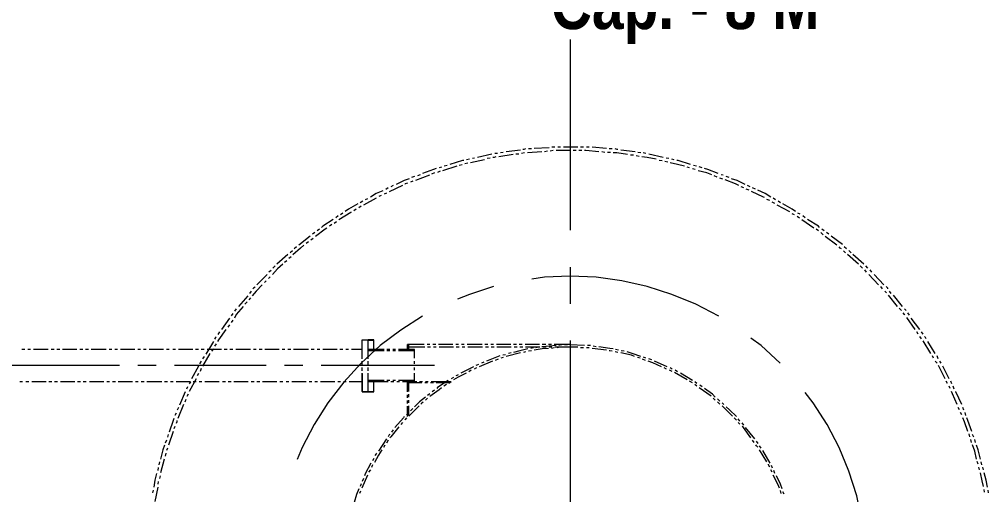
# Model space of a CAD drawing. Header units: millimetres. Extents: x 29 to 95071, y 20 to 67221.
# Drawn here: x 62762 to 71146, y 46859 to 50968 of the extents above; entities that cross this region are included whole.
import ezdxf

# ---------------------------------------------------------------- set-up
doc = ezdxf.new("R2010")
doc.units = ezdxf.units.MM

msp = doc.modelspace()

# ---------------------------------------------------------------- linework, layer by layer
at = {"color": 7, "lineweight": 0}
for points in [[(67527.3, 50794.6), (67527.3, 49144.1)], [(66848.2, 49803.3), (66724.3, 49773.5)], [(66897.8, 49808.2), (66873, 49808.2)], [(66947.4, 49818.1), (66922.6, 49813.2)], [(67096.1, 49838), (66972.2, 49823.1)], [(67081.2, 49803.3), (67056.4, 49803.3)], [(67130.8, 49813.2), (67106, 49808.2)], [(67140.7, 49847.9), (67125.8, 49842.9), (67115.9, 49842.9)], [(67279.5, 49823.1), (67155.6, 49813.2)], [(67190.3, 49847.9), (67165.5, 49847.9)], [(67343.9, 49857.8), (67215, 49852.8)], [(67329, 49828.1), (67304.3, 49823.1)], [(67378.6, 49833), (67353.8, 49828.1)], [(67393.5, 49862.7), (67368.7, 49862.7)], [(67527.3, 49833), (67403.4, 49833)], [(67443, 49862.7), (67418.3, 49862.7)], [(67591.7, 49862.7), (67467.8, 49862.7)], [(67576.9, 49833), (67552.1, 49833)], [(67626.4, 49833), (67601.6, 49833)], [(67641.3, 49862.7), (67616.5, 49862.7)], [(67775.1, 49823.1), (67661.1, 49833), (67651.2, 49833)], [(67690.9, 49862.7), (67666.1, 49862.7)], [(67839.6, 49852.8), (67715.6, 49862.7)], [(67824.7, 49818.1), (67799.9, 49823.1)], [(67874.3, 49818.1), (67849.5, 49818.1)], [(67889.1, 49847.9), (67864.3, 49847.9)], [(68023, 49798.3), (67928.8, 49813.2), (67899, 49813.2)], [(67938.7, 49842.9), (67933.7, 49842.9), (67913.9, 49847.9)], [(68087.4, 49823.1), (67963.5, 49838)], [(68137, 49813.2), (68112.2, 49818.1)], [(68181.6, 49808.2), (68156.8, 49813.2)], [(68330.3, 49773.5), (68206.3, 49803.3)], [(66605.4, 49748.7), (66595.5, 49748.7), (66486.4, 49714.1)], [(66640.1, 49724), (66615.3, 49719)], [(66654.9, 49758.7), (66630.2, 49753.7)], [(66783.8, 49753.7), (66664.9, 49728.9)], [(66699.6, 49768.6), (66679.7, 49763.6)], [(66833.4, 49768.6), (66808.6, 49763.6)], [(66882.9, 49778.5), (66868.1, 49773.5), (66858.2, 49773.5)], [(67031.6, 49798.3), (66907.7, 49778.5)], [(68072.5, 49793.4), (68047.7, 49793.4)], [(68122.1, 49783.4), (68097.3, 49788.4)], [(68270.8, 49758.7), (68191.5, 49773.5), (68146.9, 49778.5)], [(68320.3, 49743.8), (68295.6, 49748.7)], [(68369.9, 49733.9), (68345.1, 49738.8)], [(68379.8, 49763.6), (68355, 49768.6)], [(68513.6, 49699.2), (68454.2, 49714.1), (68389.7, 49728.9)], [(68424.4, 49753.7), (68404.6, 49758.7)], [(68568.2, 49714.1), (68459.1, 49748.7), (68449.2, 49748.7)], [(66367.5, 49679.4), (66342.7, 49669.4), (66248.5, 49634.7)], [(66352.6, 49639.7), (66327.8, 49629.8)], [(66402.2, 49654.6), (66377.4, 49644.7)], [(66412.1, 49689.3), (66392.2, 49684.3)], [(66545.9, 49699.2), (66422, 49659.5)], [(66461.6, 49704.1), (66436.9, 49699.2)], [(66590.5, 49709.1), (66565.7, 49704.1)], [(68558.3, 49684.3), (68538.4, 49689.3)], [(68607.8, 49669.4), (68583, 49674.4)], [(68617.7, 49699.2), (68593, 49704.1)], [(68751.6, 49624.8), (68707, 49639.7), (68632.6, 49659.5)], [(68667.3, 49684.3), (68642.5, 49694.2)], [(68806.1, 49634.7), (68716.9, 49669.4), (68687.1, 49679.4)], [(66134.5, 49590.1), (66089.9, 49575.3), (66020.5, 49540.6)], [(66119.6, 49550.5), (66099.8, 49545.5), (66094.9, 49540.6)], [(66164.2, 49570.3), (66144.4, 49560.4)], [(66179.1, 49610), (66154.3, 49600.1)], [(66308, 49619.9), (66189, 49575.3)], [(66228.7, 49624.8), (66203.9, 49614.9)], [(68796.2, 49605), (68771.4, 49614.9)], [(68845.7, 49585.2), (68821, 49595.1)], [(68850.7, 49619.9), (68830.9, 49624.8)], [(68984.5, 49530.7), (68954.8, 49545.5), (68865.6, 49580.2)], [(68900.3, 49600.1), (68875.5, 49610)], [(69039, 49540.6), (68969.6, 49575.3), (68920.1, 49590.1)], [(65906.5, 49486.1), (65847, 49461.3), (65797.5, 49431.5)], [(65936.2, 49466.2), (65916.4, 49456.3)], [(65951.1, 49510.8), (65931.3, 49496)], [(66075, 49530.7), (65961, 49476.1)], [(65995.7, 49530.7), (65975.9, 49520.7)], [(69029.1, 49510.8), (69004.3, 49520.7)], [(69073.7, 49491), (69049, 49500.9)], [(69083.7, 49520.7), (69058.9, 49530.7)], [(69207.6, 49426.6), (69197.7, 49431.5), (69093.6, 49481.1)], [(69128.3, 49500.9), (69103.5, 49510.8)], [(69262.1, 49431.5), (69212.5, 49461.3), (69148.1, 49491)], [(65733, 49396.8), (65708.2, 49382)], [(65847, 49421.6), (65738, 49362.1)], [(65772.7, 49416.7), (65752.9, 49406.7)], [(65891.6, 49446.4), (65871.8, 49436.5)], [(69252.2, 49401.8), (69227.4, 49411.7)], [(69296.8, 49377), (69272, 49386.9)], [(69301.7, 49406.7), (69281.9, 49421.6)], [(69346.3, 49382), (69326.5, 49396.8)], [(65628.9, 49302.7), (65628.9, 49297.7), (65524.9, 49233.3)], [(65688.4, 49372.1), (65609.1, 49327.4), (65579.4, 49307.6)], [(65673.5, 49327.4), (65653.7, 49312.6)], [(65718.2, 49352.2), (65698.3, 49337.4)], [(69425.7, 49302.7), (69316.6, 49362.1)], [(69475.2, 49307.6), (69445.5, 49327.4), (69366.2, 49372.1)], [(65475.3, 49238.2), (65386.1, 49178.7), (65376.2, 49168.8)], [(65505, 49218.4), (65485.2, 49203.5)], [(65519.9, 49268), (65500.1, 49253.1)], [(65559.5, 49292.7), (65539.7, 49277.9)], [(69465.3, 49277.9), (69445.5, 49287.8)], [(69509.9, 49248.1), (69490.1, 49263)], [(69514.9, 49282.8), (69495, 49292.7)], [(69633.8, 49163.9), (69529.7, 49233.3)], [(69559.5, 49253.1), (69539.7, 49268)], [(69683.4, 49168.8), (69673.5, 49178.7), (69579.3, 49238.2)], [(65420.8, 49163.9), (65405.9, 49154), (65321.6, 49089.5)], [(65356.3, 49154), (65336.5, 49139.1)], [(65465.4, 49193.6), (65445.5, 49178.7)], [(69673.5, 49139.1), (69653.7, 49154)], [(69723, 49139.1), (69703.2, 49154)], [(65277, 49094.5), (65177.9, 49015.2)], [(65301.8, 49074.7), (65282, 49059.8)], [(65316.7, 49124.2), (65296.9, 49109.4)], [(69713.1, 49104.4), (69693.3, 49124.2)], [(69832.1, 49015.2), (69733, 49089.5)], [(69762.7, 49109.4), (69742.9, 49124.2)], [(69881.7, 49020.1), (69782.5, 49094.5)], [(65123.4, 48965.6), (65103.5, 48950.7)], [(65222.5, 49015.2), (65192.8, 48990.4), (65128.3, 48930.9)], [(65158.1, 49000.3), (65138.2, 48985.4)], [(65262.2, 49044.9), (65242.3, 49030.1)], [(69871.7, 48985.4), (69861.8, 48990.4), (69851.9, 49000.3)], [(69906.4, 48950.7), (69891.6, 48965.6)], [(69916.3, 48985.4), (69896.5, 49000.3)], [(69956, 48950.7), (69936.2, 48970.6)], [(65083.7, 48935.9), (64989.5, 48851.6)], [(65073.8, 48881.4), (65054, 48866.5)], [(65113.5, 48916), (65093.6, 48901.2)], [(70020.4, 48851.6), (69926.3, 48935.9)], [(70065, 48851.6), (69970.9, 48935.9)], [(64940, 48797.1), (64920.2, 48782.2)], [(65039.1, 48851.6), (64994.5, 48812), (64949.9, 48762.4)], [(64974.7, 48836.7), (64954.9, 48816.9)], [(67527.3, 48826.8), (67527.3, 48509.6)], [(70055.1, 48816.9), (70035.3, 48836.7)], [(70089.8, 48782.2), (70075, 48802)], [(70099.7, 48816.9), (70084.9, 48836.7)], [(70134.4, 48782.2), (70119.6, 48802)], [(64905.3, 48762.4), (64816.1, 48673.2)], [(64930.1, 48742.6), (64915.2, 48727.7)], [(68811, 48400.6), (68612.8, 48504.7), (68404.6, 48588.9), (68191.5, 48658.3), (67973.4, 48707.9), (67750.3, 48737.6), (67527.3, 48747.5), (67304.3, 48737.6), (67195.2, 48722.7)], [(70193.9, 48673.2), (70109.7, 48762.4)], [(70238.5, 48673.2), (70154.3, 48762.4)], [(64860.7, 48673.2), (64811.1, 48618.7), (64776.4, 48579)], [(64801.2, 48653.4), (64786.3, 48643.4), (64781.4, 48638.5)], [(64895.4, 48707.9), (64880.5, 48693)], [(66863.1, 48658.3), (66654.9, 48588.9), (66550.9, 48549.3)], [(70228.6, 48638.5), (70213.7, 48658.3)], [(70273.2, 48638.5), (70273.2, 48643.4), (70258.4, 48658.3)], [(64736.8, 48579), (64657.5, 48484.8)], [(64761.5, 48559.2), (64746.7, 48544.3)], [(64766.5, 48618.7), (64751.6, 48598.8)], [(70263.3, 48603.8), (70248.4, 48618.7)], [(70357.5, 48484.8), (70278.2, 48584)], [(70303, 48598.8), (70288.1, 48618.7)], [(70402.1, 48484.8), (70322.8, 48584)], [(64697.1, 48484.8), (64637.6, 48415.4), (64622.8, 48385.7)], [(64637.6, 48465), (64622.8, 48445.2)], [(64731.8, 48524.5), (64712, 48504.7)], [(70392.2, 48450.1), (70372.4, 48470)], [(70431.8, 48450.1), (70417, 48465)], [(64578.2, 48385.7), (64508.8, 48286.6)], [(64607.9, 48425.4), (64593, 48405.5)], [(66248.5, 48400.6), (66060.2, 48281.6), (65881.7, 48147.8), (65718.2, 47994.1), (65569.5, 47830.6), (65430.7, 47652.1), (65311.7, 47463.8), (65207.6, 47265.5), (65163, 47161.4)], [(70421.9, 48410.5), (70417, 48415.4), (70407, 48430.3)], [(70511.1, 48286.6), (70436.8, 48390.7)], [(70461.6, 48410.5), (70446.7, 48430.3)], [(70550.8, 48286.6), (70476.4, 48385.7)], [(64578.2, 48326.2), (64563.3, 48306.4)], [(64607.9, 48365.9), (64593, 48346)], [(64464.2, 48222.1), (64459.2, 48217.2), (64449.3, 48202.3)], [(64548.4, 48286.6), (64484, 48197.4), (64474.1, 48182.5)], [(64493.9, 48266.7), (64479, 48242)], [(69341.4, 47994.1), (69177.8, 48147.8), (69088.6, 48212.2)], [(70535.9, 48246.9), (70526, 48266.7)], [(70565.7, 48207.3), (70550.8, 48227.1)], [(70580.5, 48246.9), (70565.7, 48266.7)], [(70605.3, 48207.3), (70600.4, 48217.2), (70590.4, 48227.1)], [(64439.4, 48182.5), (64374.9, 48073.4)], [(64464.2, 48162.7), (64449.3, 48142.8)], [(65728.1, 48197.4), (65777.6, 48197.4)], [(65728.1, 48038.7), (65728.1, 48197.4)], [(65728.1, 48033.8), (65728.1, 48192.4)], [(65777.6, 48033.8), (65777.6, 48197.4)], [(65777.6, 48038.7), (65777.6, 48197.4)], [(65827.2, 48113.1), (65827.2, 48197.4), (65777.6, 48197.4)], [(65827.2, 48108.1), (65827.2, 48192.4), (65777.6, 48192.4)], [(65777.6, 48033.8), (65777.6, 48192.4)], [(66263.4, 48157.7), (66119.6, 48157.7)], [(66119.6, 48113.1), (66119.6, 48157.7)], [(66129.6, 48113.1), (66129.6, 48157.7)], [(66268.3, 48132.9), (66129.6, 48132.9)], [(66312.9, 48157.7), (66288.2, 48157.7)], [(66317.9, 48132.9), (66293.1, 48132.9)], [(66362.5, 48157.7), (66337.7, 48157.7)], [(66367.5, 48132.9), (66342.7, 48132.9)], [(66511.2, 48157.7), (66387.3, 48157.7)], [(66516.2, 48132.9), (66392.2, 48132.9)], [(66560.8, 48157.7), (66536, 48157.7)], [(66565.7, 48132.9), (66540.9, 48132.9)], [(66610.3, 48157.7), (66585.6, 48157.7)], [(66615.3, 48132.9), (66590.5, 48132.9)], [(66764, 48157.7), (66635.1, 48157.7)], [(66768.9, 48132.9), (66640.1, 48132.9)], [(66813.6, 48157.7), (66788.8, 48157.7)], [(66818.5, 48132.9), (66793.7, 48132.9)], [(66863.1, 48157.7), (66838.3, 48157.7)], [(66868.1, 48132.9), (66843.3, 48132.9)], [(67011.8, 48157.7), (66887.9, 48157.7)], [(67016.8, 48132.9), (66892.9, 48132.9)], [(67061.4, 48157.7), (67036.6, 48157.7)], [(67066.3, 48132.9), (67041.6, 48132.9)], [(67110.9, 48157.7), (67086.2, 48157.7)], [(67115.9, 48132.9), (67091.1, 48132.9)], [(67259.6, 48157.7), (67135.7, 48157.7)], [(67264.6, 48132.9), (67140.7, 48132.9)], [(67210.1, 48128), (67185.3, 48123)], [(67254.7, 48132.9), (67229.9, 48128)], [(67403.4, 48147.8), (67284.4, 48137.9), (67279.5, 48137.9)], [(67314.2, 48157.7), (67284.4, 48157.7)], [(67319.1, 48132.9), (67289.4, 48132.9)], [(67363.7, 48157.7), (67338.9, 48157.7)], [(67368.7, 48132.9), (67343.9, 48132.9)], [(67388.5, 48128), (67363.7, 48123)], [(67527.3, 48157.7), (67388.5, 48157.7)], [(67527.3, 48132.9), (67393.5, 48132.9)], [(67438.1, 48132.9), (67413.3, 48128)], [(67452.9, 48152.7), (67428.2, 48147.8)], [(67591.7, 48132.9), (67482.7, 48132.9), (67467.8, 48132.9)], [(67502.5, 48152.7), (67477.7, 48152.7)], [(67527.3, 48192.4), (67527.3, 46601.3)], [(67651.2, 48147.8), (67527.3, 48152.7)], [(67641.3, 48128), (67616.5, 48128)], [(67690.9, 48128), (67676, 48128), (67666.1, 48128)], [(67700.8, 48147.8), (67676, 48147.8)], [(67750.3, 48137.9), (67725.6, 48142.8)], [(67899, 48118), (67869.3, 48123), (67775.1, 48137.9)], [(70645, 48078.4), (70580.5, 48187.4)], [(70684.6, 48078.4), (70620.2, 48182.5)], [(62808.7, 48113.1), (62783.9, 48113.1)], [(62858.2, 48113.1), (62833.4, 48113.1)], [(63011.9, 48113.1), (62883, 48113.1)], [(63061.5, 48113.1), (63036.7, 48113.1)], [(63111, 48113.1), (63086.2, 48113.1)], [(63259.7, 48113.1), (63135.8, 48113.1)], [(63309.3, 48113.1), (63284.5, 48113.1)], [(63358.8, 48113.1), (63334.1, 48113.1)], [(63512.5, 48113.1), (63383.6, 48113.1)], [(63562.1, 48113.1), (63537.3, 48113.1)], [(63611.6, 48113.1), (63586.8, 48113.1)], [(63760.3, 48113.1), (63636.4, 48113.1)], [(63809.9, 48113.1), (63785.1, 48113.1)], [(63859.5, 48113.1), (63834.7, 48113.1)], [(64008.2, 48113.1), (63884.2, 48113.1)], [(64057.7, 48113.1), (64032.9, 48113.1)], [(64112.2, 48113.1), (64087.5, 48113.1)], [(64260.9, 48113.1), (64137, 48113.1)], [(64310.5, 48113.1), (64285.7, 48113.1)], [(64360.1, 48113.1), (64335.3, 48113.1)], [(64409.6, 48078.4), (64345.2, 47969.3)], [(64360.1, 48053.6), (64345.2, 48033.8)], [(64508.8, 48113.1), (64384.8, 48113.1)], [(64439.4, 48118), (64424.5, 48098.2)], [(64558.3, 48113.1), (64533.5, 48113.1)], [(64607.9, 48113.1), (64583.1, 48113.1)], [(64761.5, 48113.1), (64632.7, 48113.1)], [(64811.1, 48113.1), (64786.3, 48113.1)], [(64860.7, 48113.1), (64835.9, 48113.1)], [(65009.4, 48113.1), (64885.5, 48113.1)], [(65058.9, 48113.1), (65034.2, 48113.1)], [(65108.5, 48113.1), (65083.7, 48113.1)], [(65262.2, 48113.1), (65133.3, 48113.1)], [(65311.7, 48113.1), (65286.9, 48113.1)], [(65361.3, 48113.1), (65336.5, 48113.1)], [(65510, 48113.1), (65386.1, 48113.1)], [(65559.5, 48113.1), (65534.8, 48113.1)], [(65609.1, 48113.1), (65584.3, 48113.1)], [(65728.1, 48113.1), (65633.9, 48113.1)], [(65916.4, 48113.1), (65777.6, 48113.1)], [(65916.4, 48103.2), (65777.6, 48103.2)], [(65966, 48113.1), (65941.2, 48113.1)], [(65966, 48103.2), (65941.2, 48103.2)], [(66015.6, 48113.1), (65990.8, 48113.1)], [(66015.6, 48103.2), (65990.8, 48103.2)], [(66179.1, 48113.1), (66040.3, 48113.1)], [(66179.1, 48103.2), (66040.3, 48103.2)], [(66179.1, 48038.7), (66179.1, 48113.1)], [(66917.6, 48058.6), (66902.8, 48053.6), (66803.6, 48014)], [(66947.4, 48043.7), (66927.6, 48038.7)], [(66967.2, 48068.5), (66942.4, 48063.5)], [(67096.1, 48083.4), (66972.2, 48053.6)], [(67016.8, 48083.4), (66992, 48078.4)], [(67160.5, 48118), (67091.1, 48103.2), (67036.6, 48088.3)], [(67140.7, 48093.3), (67120.9, 48088.3)], [(67190.3, 48103.2), (67165.5, 48098.2)], [(67338.9, 48123), (67284.4, 48118), (67215, 48108.1)], [(67839.6, 48108.1), (67715.6, 48123)], [(67889.1, 48098.2), (67869.3, 48103.2), (67864.3, 48103.2)], [(67938.7, 48088.3), (67913.9, 48093.3)], [(67943.6, 48108.1), (67918.9, 48113.1)], [(68082.4, 48053.6), (68057.6, 48063.5), (67963.5, 48083.4)], [(67993.2, 48098.2), (67968.4, 48103.2)], [(68137, 48053.6), (68062.6, 48078.4), (68018, 48093.3)], [(68132, 48038.7), (68107.2, 48043.7)], [(68181.6, 48038.7), (68161.7, 48048.7)], [(70669.7, 48038.7), (70659.8, 48058.6)], [(70709.4, 48033.8), (70699.5, 48058.6)], [(63626.5, 47974.3), (62645.1, 47974.3)], [(63943.7, 47974.3), (63785.1, 47974.3)], [(64895.4, 47974.3), (64102.3, 47974.3)], [(64310.5, 47969.3), (64251, 47860.3)], [(64335.3, 48014), (64320.4, 47989.2)], [(65212.6, 47974.3), (65054, 47974.3)], [(66352.6, 47974.3), (65371.2, 47974.3)], [(65728.1, 47989.2), (65728.1, 48014)], [(65728.1, 47984.2), (65728.1, 48009)], [(65728.1, 47934.7), (65728.1, 47959.4)], [(65777.6, 47989.2), (65777.6, 48014)], [(65777.6, 47984.2), (65777.6, 48009)], [(65777.6, 47984.2), (65777.6, 48009)], [(65777.6, 47934.7), (65777.6, 47959.4)], [(65777.6, 47934.7), (65777.6, 47959.4)], [(66179.1, 47989.2), (66179.1, 48014)], [(66179.1, 47934.7), (66179.1, 47959.4)], [(66689.6, 47964.4), (66580.6, 47909.9)], [(66734.2, 47984.2), (66719.4, 47979.3), (66709.5, 47974.3)], [(66853.2, 48014), (66739.2, 47964.4)], [(66778.9, 48004), (66759, 47994.1)], [(66902.8, 48028.8), (66878, 48018.9)], [(68176.6, 48018.9), (68151.8, 48028.8)], [(68315.4, 47964.4), (68241, 47999.1), (68201.4, 48014)], [(68231.1, 48023.9), (68206.3, 48033.8)], [(68365, 47964.4), (68255.9, 48014)], [(70699.5, 47994.1), (70684.6, 48014)], [(70768.9, 47860.3), (70714.4, 47969.3), (70709.4, 47974.3)], [(70734.2, 47994.1), (70724.3, 48014)], [(70803.6, 47860.3), (70749, 47969.3)], [(64310.5, 47904.9), (64300.6, 47885.1)], [(64335.3, 47949.5), (64325.4, 47924.7)], [(65728.1, 47929.7), (65728.1, 47954.5)], [(65728.1, 47751.3), (65728.1, 47909.9)], [(65728.1, 47904.9), (65728.1, 47746.3), (65777.6, 47746.3), (65777.6, 47830.6)], [(65777.6, 47929.7), (65777.6, 47954.5)], [(65777.6, 47746.3), (65777.6, 47909.9)], [(65777.6, 47751.3), (65777.6, 47909.9)], [(65777.6, 47746.3), (65777.6, 47904.9)], [(66179.1, 47835.5), (66179.1, 47909.9)], [(66625.2, 47909.9), (66555.8, 47875.2), (66516.2, 47850.4)], [(66555.8, 47895), (66545.9, 47890), (66536, 47885.1)], [(66669.8, 47934.7), (66650, 47919.8)], [(66714.4, 47954.5), (66694.6, 47944.6)], [(68360, 47944.6), (68340.2, 47954.5)], [(68409.6, 47924.7), (68384.8, 47934.7)], [(68409.6, 47944.6), (68389.7, 47954.5)], [(68538.4, 47850.4), (68429.4, 47914.8)], [(68454.2, 47919.8), (68434.3, 47934.7)], [(68583, 47845.4), (68479, 47909.9)], [(62788.8, 47835.5), (62764.1, 47835.5)], [(62843.4, 47835.5), (62818.6, 47835.5)], [(62992.1, 47835.5), (62868.1, 47835.5)], [(63041.6, 47835.5), (63016.8, 47835.5)], [(63091.2, 47835.5), (63066.4, 47835.5)], [(63239.9, 47835.5), (63116, 47835.5)], [(63289.5, 47835.5), (63264.7, 47835.5)], [(63339, 47835.5), (63314.2, 47835.5)], [(63492.7, 47835.5), (63368.8, 47835.5)], [(63542.2, 47835.5), (63517.5, 47835.5)], [(63591.8, 47835.5), (63567, 47835.5)], [(63740.5, 47835.5), (63616.6, 47835.5)], [(63790.1, 47835.5), (63765.3, 47835.5)], [(63839.6, 47835.5), (63814.8, 47835.5)], [(63993.3, 47835.5), (63864.4, 47835.5)], [(64042.8, 47835.5), (64018.1, 47835.5)], [(64092.4, 47835.5), (64067.6, 47835.5)], [(64241.1, 47835.5), (64117.2, 47835.5)], [(64216.3, 47790.9), (64206.4, 47771.1)], [(64290.7, 47860.3), (64231.2, 47751.3)], [(64241.1, 47835.5), (64231.2, 47815.7)], [(64290.7, 47835.5), (64265.9, 47835.5)], [(64340.2, 47835.5), (64315.5, 47835.5)], [(64488.9, 47835.5), (64365, 47835.5)], [(64543.5, 47835.5), (64518.7, 47835.5)], [(64593, 47835.5), (64568.2, 47835.5)], [(64741.7, 47835.5), (64617.8, 47835.5)], [(64791.3, 47835.5), (64766.5, 47835.5)], [(64840.8, 47835.5), (64816.1, 47835.5)], [(64989.5, 47835.5), (64865.6, 47835.5)], [(65039.1, 47835.5), (65014.3, 47835.5)], [(65093.6, 47835.5), (65068.9, 47835.5)], [(65242.3, 47835.5), (65118.4, 47835.5)], [(65291.9, 47835.5), (65267.1, 47835.5)], [(65341.5, 47835.5), (65316.7, 47835.5)], [(65490.2, 47835.5), (65366.2, 47835.5)], [(65539.7, 47835.5), (65514.9, 47835.5)], [(65589.3, 47835.5), (65564.5, 47835.5)], [(65728.1, 47835.5), (65614.1, 47835.5)], [(65728.1, 47751.3), (65777.6, 47751.3), (65777.6, 47835.5)], [(65916.4, 47845.4), (65777.6, 47845.4)], [(65951.1, 47835.5), (65777.6, 47835.5)], [(65777.6, 47751.3), (65827.2, 47751.3), (65827.2, 47835.5)], [(65777.6, 47746.3), (65827.2, 47746.3), (65827.2, 47830.6)], [(65966, 47845.4), (65941.2, 47845.4)], [(66000.7, 47835.5), (65975.9, 47835.5)], [(66015.6, 47845.4), (65990.8, 47845.4)], [(66050.2, 47835.5), (66025.5, 47835.5)], [(66179.1, 47845.4), (66040.3, 47845.4)], [(66198.9, 47835.5), (66075, 47835.5)], [(66119.6, 47746.3), (66119.6, 47835.5)], [(66129.6, 47751.3), (66129.6, 47835.5)], [(66243.6, 47825.6), (66129.6, 47825.6)], [(66248.5, 47835.5), (66223.7, 47835.5)], [(66293.1, 47825.6), (66268.3, 47825.6)], [(66298.1, 47835.5), (66273.3, 47835.5)], [(66342.7, 47825.6), (66317.9, 47825.6)], [(66496.3, 47835.5), (66322.9, 47835.5)], [(66481.5, 47825.6), (66367.5, 47825.6)], [(66471.6, 47845.4), (66377.4, 47786), (66372.4, 47776)], [(66456.7, 47810.7), (66431.9, 47795.9)], [(66496.3, 47835.5), (66476.5, 47820.7)], [(66516.2, 47870.2), (66496.3, 47860.3)], [(68583, 47825.6), (68558.3, 47840.5)], [(68622.7, 47820.7), (68602.9, 47835.5)], [(68622.7, 47795.9), (68602.9, 47810.7)], [(68667.3, 47790.9), (68647.5, 47805.8)], [(70788.7, 47820.7), (70778.8, 47840.5)], [(70813.5, 47776), (70803.6, 47795.9)], [(70828.4, 47815.7), (70818.4, 47840.5)], [(70848.2, 47771.1), (70838.3, 47795.9)], [(64196.5, 47746.3), (64146.9, 47632.3)], [(64221.3, 47726.5), (64211.4, 47706.7)], [(66119.6, 47696.7), (66119.6, 47721.5)], [(66129.6, 47701.7), (66129.6, 47726.5)], [(66312.9, 47731.4), (66293.1, 47716.6)], [(66412.1, 47781), (66392.2, 47766.1), (66312.9, 47706.7)], [(66352.6, 47761.2), (66332.8, 47746.3)], [(68746.6, 47711.6), (68642.5, 47781)], [(68781.3, 47701.7), (68756.5, 47726.5), (68687.1, 47776)], [(70089.8, 46185), (70079.9, 46408), (70050.2, 46631.1), (70005.6, 46849.2), (69936.2, 47062.3), (69851.9, 47265.5), (69747.8, 47463.8), (69628.9, 47652.1), (69559.5, 47741.3)], [(70873, 47637.3), (70833.3, 47731.4), (70823.4, 47751.3)], [(70912.6, 47637.3), (70863, 47746.3), (70863, 47751.3)], [(64181.6, 47637.3), (64132.1, 47518.3)], [(64201.5, 47681.9), (64191.5, 47657.1)], [(66119.6, 47647.2), (66119.6, 47672)], [(66119.6, 47533.2), (66119.6, 47622.4)], [(66129.6, 47652.1), (66129.6, 47676.9)], [(66218.8, 47627.3), (66129.6, 47538.1)], [(66129.6, 47543.1), (66129.6, 47627.3)], [(66273.3, 47701.7), (66223.7, 47662), (66179.1, 47617.4)], [(66253.5, 47657.1), (66238.6, 47647.2), (66233.6, 47642.2)], [(66293.1, 47691.8), (66273.3, 47676.9)], [(68781.3, 47676.9), (68761.5, 47691.8)], [(68821, 47667), (68801.1, 47686.8)], [(68821, 47642.2), (68801.1, 47662)], [(68855.6, 47637.3), (68840.8, 47652.1)], [(68930, 47538.1), (68890.3, 47577.8), (68840.8, 47627.3)], [(64117.2, 47562.9), (64107.3, 47543.1)], [(64137, 47612.5), (64127.1, 47587.7)], [(66129.6, 47567.9), (66109.7, 47548)], [(66164.2, 47602.6), (66144.4, 47582.7)], [(68964.7, 47533.2), (68905.2, 47592.7), (68875.5, 47617.4)], [(70892.8, 47592.7), (70882.9, 47612.5)], [(70912.6, 47548), (70902.7, 47567.9)], [(70932.4, 47587.7), (70922.5, 47612.5)], [(70947.3, 47543.1), (70942.4, 47567.9)], [(64097.4, 47518.3), (64092.4, 47498.5), (64057.7, 47399.3)], [(64122.2, 47498.5), (64122.2, 47488.6), (64117.2, 47473.7)], [(66089.9, 47533.2), (66084.9, 47523.3), (66010.6, 47439)], [(66075, 47483.6), (66060.2, 47463.8)], [(66109.7, 47523.3), (66099.8, 47508.4), (66094.9, 47503.4)], [(68964.7, 47503.4), (68944.9, 47523.3)], [(68994.4, 47493.5), (68979.6, 47513.3)], [(68994.4, 47468.7), (68979.6, 47483.6)], [(69029.1, 47458.8), (69014.3, 47478.7)], [(70967.1, 47404.3), (70937.4, 47488.6), (70922.5, 47523.3)], [(71001.8, 47404.3), (70967.1, 47498.5), (70957.2, 47523.3)], [(64047.8, 47379.5), (64042.8, 47354.7)], [(64092.4, 47404.3), (64052.8, 47285.3)], [(64107.3, 47448.9), (64097.4, 47429.1)], [(65966, 47379.5), (65961, 47374.6), (65951.1, 47359.7)], [(66045.3, 47444), (65975.9, 47359.7), (65966, 47349.8)], [(65995.7, 47419.2), (65980.9, 47399.3)], [(69088.6, 47349.8), (69024.2, 47439), (69014.3, 47448.9)], [(69123.3, 47339.9), (69044, 47439)], [(70982, 47359.7), (70977, 47384.5)], [(71016.7, 47354.7), (71006.8, 47379.5)], [(64032.9, 47330), (64023, 47305.2)], [(65936.2, 47339.9), (65866.9, 47235.8)], [(65951.1, 47330), (65936.2, 47305.2)], [(69118.3, 47310.1), (69103.5, 47330)], [(69148.1, 47270.5), (69138.2, 47280.4), (69133.2, 47290.3)], [(69153, 47300.2), (69138.2, 47320)], [(70996.9, 47310.1), (70991.9, 47334.9)], [(71041.5, 47166.4), (71026.6, 47235.8), (71006.8, 47290.3)], [(71031.6, 47310.1), (71026.6, 47334.9)], [(64018.1, 47285.3), (64003.2, 47245.7), (63983.4, 47166.4)], [(64028, 47216), (64023, 47191.2)], [(64042.8, 47260.6), (64032.9, 47240.7)], [(65896.6, 47245.7), (65866.9, 47201.1), (65832.2, 47136.7)], [(65852, 47216), (65847, 47211), (65837.1, 47196.1)], [(65921.4, 47285.3), (65911.5, 47265.5)], [(69177.8, 47260.6), (69163, 47280.4)], [(69227.4, 47141.6), (69163, 47245.7)], [(69257.1, 47131.7), (69192.7, 47240.7)], [(71076.2, 47166.4), (71056.4, 47245.7), (71041.5, 47285.3)], [(63973.5, 47141.6), (63968.5, 47116.8)], [(64013.1, 47166.4), (63983.4, 47047.4)], [(65802.4, 47131.7), (65752.9, 47037.5), (65747.9, 47022.7)], [(65827.2, 47171.3), (65817.3, 47151.5)], [(69252.2, 47097), (69242.3, 47116.8), (69242.3, 47121.8)], [(71056.4, 47121.8), (71046.4, 47146.6)], [(71086.1, 47116.8), (71081.1, 47141.6)], [(63948.7, 47042.5), (63933.8, 46983), (63923.9, 46923.5)], [(63963.5, 47092), (63958.6, 47067.3)], [(65797.5, 47072.2), (65782.6, 47052.4)], [(65817.3, 47116.8), (65807.4, 47092)], [(69272, 47052.4), (69262.1, 47072.2)], [(69277, 47087.1), (69267, 47111.9)], [(69296.8, 47042.5), (69286.9, 47067.3)], [(71066.3, 47072.2), (71061.3, 47097)], [(71101, 46928.5), (71091.1, 46978), (71076.2, 47047.4)], [(71101, 47072.2), (71096, 47097)], [(71135.7, 46923.5), (71125.7, 46983), (71105.9, 47047.4)], [(63963.5, 46973.1), (63958.6, 46948.3)], [(63978.4, 47022.7), (63973.5, 46997.9)], [(65718.2, 46953.3), (65708.2, 46928.5)], [(65772.7, 47027.6), (65723.1, 46913.6)], [(65738, 46997.9), (65728.1, 46973.1)], [(69336.4, 46913.6), (69326.5, 46943.3), (69281.9, 47027.6)], [(69361.2, 46908.6), (69346.3, 46948.3), (69311.7, 47022.7)], [(63918.9, 46898.7), (63914, 46874)], [(63958.6, 46923.5), (63933.8, 46799.6)], [(65698.3, 46908.6), (65678.5, 46859.1), (65658.7, 46789.7)], [(65713.2, 46888.8), (65703.3, 46869)], [(69351.3, 46869), (69346.3, 46893.8)], [(69376.1, 46864), (69366.2, 46883.9)], [(71110.9, 46878.9), (71105.9, 46903.7)], [(71145.6, 46874), (71140.6, 46898.7)]]:
    msp.add_lwpolyline(points, dxfattribs=at)

# ---------------------------------------------------------------- texts
at = {"color": 7, "insert": (67358.8, 51313.4), "char_height": 429.623, "attachment_point": 1}
msp.add_mtext('{\\fSwiss721BT-BoldCondensed|b0|i0|c0;Cap. - 8 M³}', dxfattribs=at)

doc.saveas('drawing.dxf')
